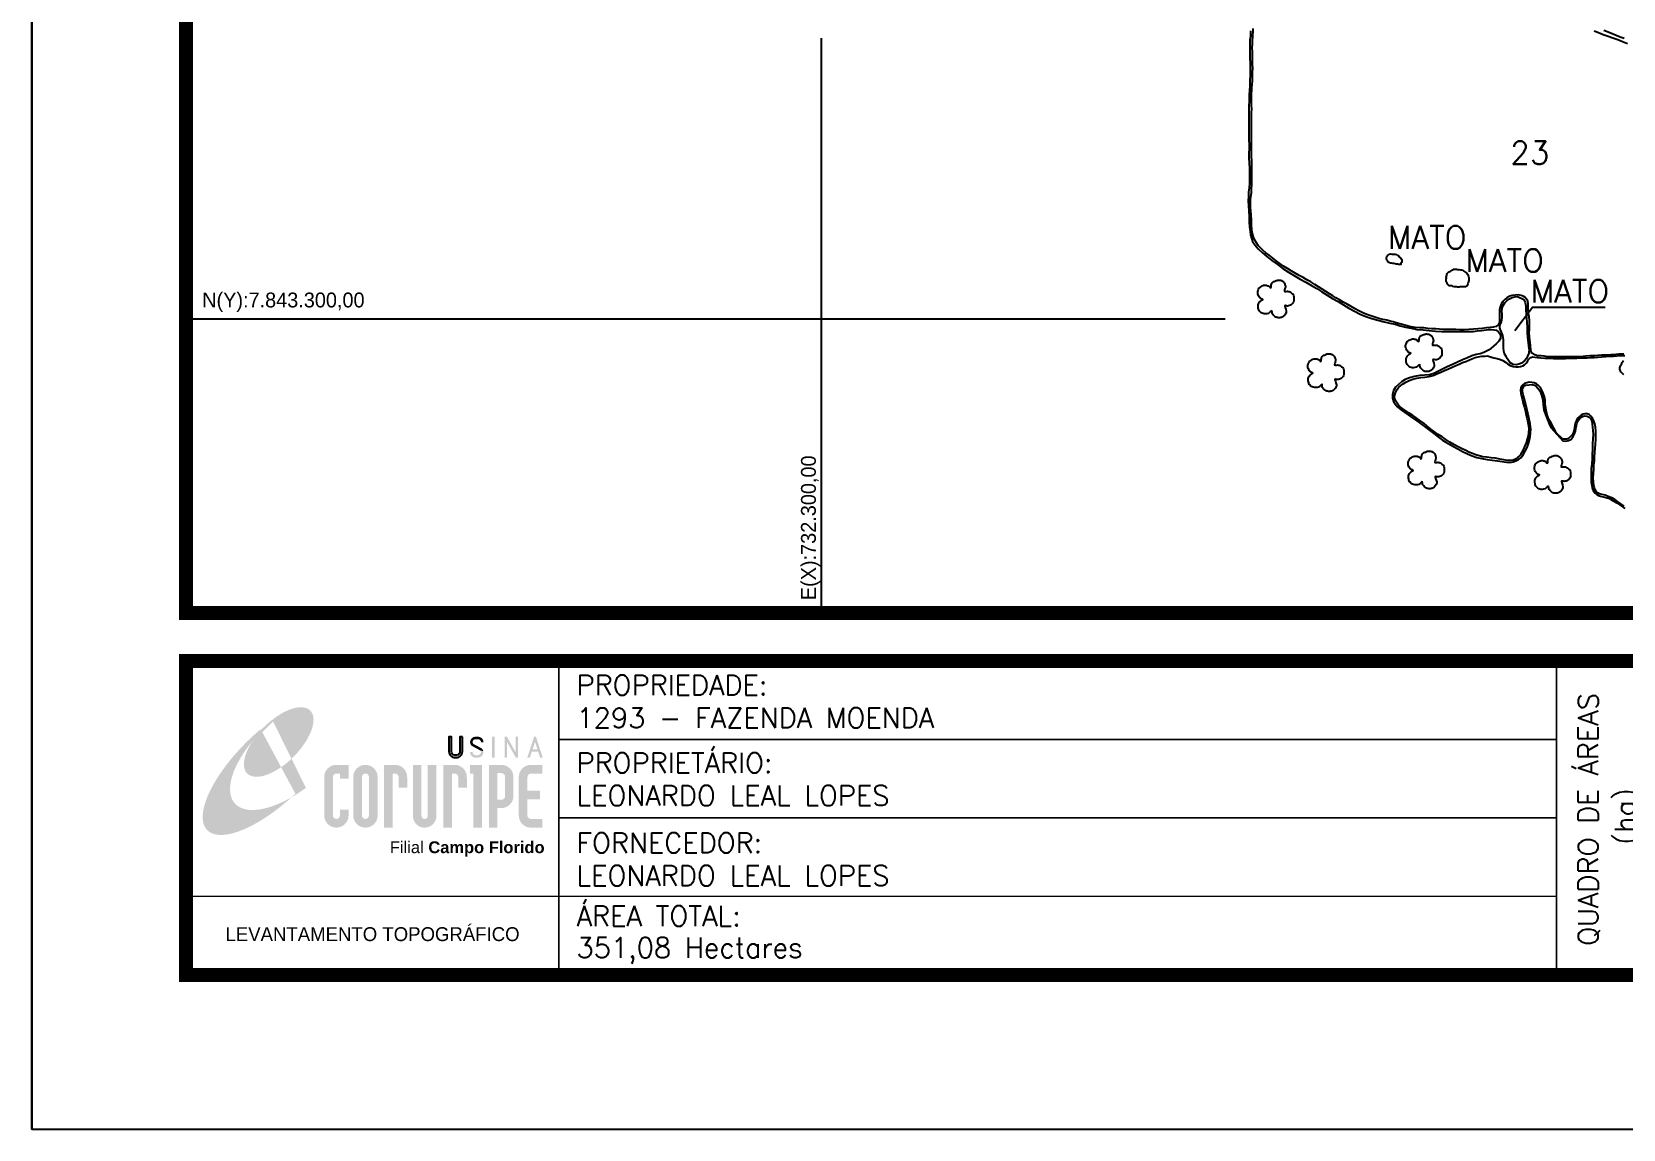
# Model space of a CAD drawing. Header units: metres. Extents: x 731436 to 734980, y 7842414 to 7847426.
# Drawn here: x 731436 to 733177, y 7842414 to 7843614 of the extents above; entities that cross this region are included whole.
import ezdxf
from ezdxf.enums import TextEntityAlignment as Align

# ---------------------------------------------------------------- set-up
doc = ezdxf.new("R2010")
doc.units = ezdxf.units.M
doc.header["$LTSCALE"] = 0.6
doc.linetypes.add('CONTINUO', pattern=[0])
doc.linetypes.add('LIN0', pattern=[0])
for name, color, linetype in [('0114001293', 1, 'Continuous'), ('0114001293020', 5, 'Continuous'), ('0114001293023', 5, 'Continuous'), ('0114001293024', 5, 'Continuous'), ('MALHA', 8, 'Continuous'), ('MARGEM', 5, 'Continuous'), ('MATO', 94, 'LIN0'), ('RESERVA', 3, 'Continuous'), ('TEXTO', 7, 'Continuous')]:
    doc.layers.add(name, color=color, linetype=linetype)
doc.styles.add('ARIAL', font='arial.ttf')
doc.styles.add('Simplex', font='simplex.shx')

# ---------------------------------------------------------------- blocks, each defined once
blk = doc.blocks.new('A$C78F83FB3')
at = {"layer": 'MARGEM'}
h = blk.add_hatch(color=20, dxfattribs=at)
edge = h.paths.add_edge_path()
edge.add_ellipse((19.49, 23.77), major_axis=(-6.68, -6.67), ratio=0.469426, start_angle=292.7328, end_angle=601.2579)
edge.add_ellipse((22.83, 22.05), major_axis=(12.64, 11.29), ratio=0.457614, start_angle=79.9069, end_angle=107.9139)
edge = h.paths.add_edge_path()
edge.add_ellipse((18.28, 18.7), major_axis=(13.95, 13.59), ratio=0.386848, start_angle=63.9612, end_angle=264.5993)
edge.add_ellipse((22.83, 22.05), major_axis=(12.64, 11.29), ratio=0.457614, start_angle=107.9139, end_angle=245.1182, ccw=False)
edge.add_ellipse((19.49, 23.77), major_axis=(-6.68, -6.67), ratio=0.469426, start_angle=241.2579, end_angle=292.7328, ccw=False)
for color, points in [(20, [(15.46, 26.12), (14.17, 24.81), (14.06, 24.24), (14.39, 23.97), (14.67, 24.54), (19.47, 29.32), (18.48, 28.66), (17.31, 27.78)]), (7, [(58.42, 24.9), (57.9, 24.9), (57.9, 21.73, -0.414214), (57.15, 20.98), (56.84, 20.98, -0.414214), (56.09, 21.73), (56.09, 24.9), (55.57, 24.9), (55.57, 21.73, 0.414214), (56.84, 20.46), (57.15, 20.46, 0.414214), (58.42, 21.73)]), (7, [(61.7, 24.9), (61.23, 24.9, 0.396318), (60.04, 23.78), (60.04, 23.72, 0.151912), (60.39, 22.97), (60.46, 22.92), (62.18, 22), (62.85, 21.83, 0.12407), (62.51, 22.42), (60.75, 23.36, -0.13192), (60.56, 23.77, -0.385578), (61.23, 24.37), (61.7, 24.37, -0.414214), (62.37, 23.7), (62.89, 23.7, 0.414214)]), (7, [(62.37, 23.7), (62.89, 23.7, 0.414214), (61.7, 24.9), (61.23, 24.9, 0.396318), (60.04, 23.78), (60.04, 23.72, 0.151912), (60.39, 22.97), (60.46, 22.92), (62.18, 22), (62.18, 22, -0.131921), (62.37, 21.59, -0.385578), (61.7, 20.98), (61.23, 20.98, -0.414214), (60.56, 21.65), (60.04, 21.65, 0.414214), (61.23, 20.46), (61.7, 20.46, 0.402546), (62.89, 21.61, 0.165292), (62.51, 22.42), (60.75, 23.36, -0.13192), (60.56, 23.77, -0.385578), (61.23, 24.37), (61.7, 24.37, -0.414214)]), (7, [(30.97, 12.46), (29.13, 12.46), (29.13, 8.21, 1), (34.29, 8.21), (34.29, 9.41), (32.45, 9.41), (32.45, 8.21, -1), (30.97, 8.21)])]:
    blk.add_hatch(color=color, dxfattribs=at).paths.add_polyline_path(points)
h = blk.add_hatch(color=7, dxfattribs=at)
h.paths.add_polyline_path([(65.24, 24.9), (64.72, 24.9), (64.72, 20.46), (65.24, 20.46)])
h.paths.add_polyline_path([(67.38, 20.46), (67.9, 20.46), (67.9, 23.74), (69.74, 20.46), (70.23, 20.46), (70.23, 24.9), (69.71, 24.9), (69.71, 21.58), (67.85, 24.9), (67.38, 24.9)])
h.paths.add_polyline_path([(72.17, 20.46), (72.72, 20.46), (73.14, 21.73), (74.49, 21.73), (74.9, 20.46), (75.45, 20.46), (74, 24.9), (73.62, 24.9)])
h.paths.add_polyline_path([(73.81, 23.8), (74.32, 22.25), (73.31, 22.25)], flags=16)
h = blk.add_hatch(color=7, dxfattribs=at)
h.paths.add_polyline_path([(31.71, 18.93, 0.414214), (29.13, 16.35), (29.13, 12.46), (30.97, 12.46), (30.97, 16.35, -0.414214), (31.71, 17.09), (32.45, 17.09), (32.45, 16.02), (34.29, 16.02), (34.29, 18.93)])
h.paths.add_polyline_path([(44.15, 17.09, -0.414214), (44.89, 16.35), (44.89, 14.1), (46.72, 14.1), (46.72, 16.17, 0.433937), (44.15, 18.93), (41.77, 18.93), (41.77, 12.46), (43.61, 12.46), (43.61, 17.09)])
h.paths.add_polyline_path([(43.61, 12.46), (41.77, 12.46), (41.77, 5.62), (43.61, 5.62)])
h.paths.add_polyline_path([(47.92, 12.46), (49.75, 12.46), (49.75, 18.93), (47.92, 18.93)])
h.paths.add_polyline_path([(52.91, 18.93), (51.08, 18.93), (51.08, 12.46), (52.91, 12.46)])
h.paths.add_polyline_path([(51.08, 8.12, -1), (49.75, 8.12), (49.75, 12.46), (47.92, 12.46), (47.92, 8.12, 1), (52.91, 8.12), (52.91, 12.46), (51.08, 12.46)])
h.paths.add_polyline_path([(54.41, 12.46), (56.25, 12.46), (56.25, 17.09), (56.79, 17.09, -0.414214), (57.53, 16.35), (57.53, 14.1), (59.36, 14.1), (59.36, 16.17, 0.433937), (56.79, 18.93), (54.41, 18.93)])
h.paths.add_polyline_path([(56.25, 12.46), (54.41, 12.46), (54.41, 5.62), (56.25, 5.62)])
h.paths.add_polyline_path([(60.73, 12.46), (62.58, 12.46), (62.58, 18.93), (60.02, 18.93), (60.02, 17.08), (60.73, 17.08)])
h.paths.add_polyline_path([(62.58, 12.46), (60.73, 12.46), (60.73, 5.62), (62.58, 5.62)])
h.paths.add_polyline_path([(64.06, 12.46), (65.82, 12.46), (65.82, 17.17), (66.66, 17.17, -0.450417), (67.48, 16.25), (67.48, 12.46), (69.24, 12.46, 0.002307), (69.24, 12.48, 0.005282), (69.23, 12.54, -0.000938), (69.23, 12.53), (69.23, 16.17, 0.433937), (66.66, 18.93), (64.06, 18.93)])
h.paths.add_polyline_path([(64.06, 5.62), (65.82, 5.62), (65.82, 9.77), (66.66, 9.77, 0.426056), (69.24, 12.46), (67.48, 12.46), (67.48, 12.45, -0.450417), (66.66, 11.53), (65.82, 11.53), (65.82, 12.46), (64.06, 12.46)])
h.paths.add_polyline_path([(70.37, 12.46), (74.87, 12.46), (74.87, 13.44), (72.21, 13.44), (72.21, 16.35, -0.414214), (72.95, 17.09), (75.38, 17.09), (75.38, 18.93), (72.95, 18.93, 0.414214), (70.37, 16.35)])
h.paths.add_polyline_path([(72.21, 11.62), (74.87, 11.62), (74.87, 12.46), (70.37, 12.46), (70.37, 8.21, 0.414214), (72.95, 5.62), (75.38, 5.62), (75.38, 7.47), (72.95, 7.47, -0.414214), (72.21, 8.21)])
h = blk.add_hatch(color=7, dxfattribs=at)
h.paths.add_polyline_path([(35.29, 16.35), (35.29, 8.21, 1), (40.46, 8.21, 0.016978), (40.45, 8.38), (40.45, 16.17, 0.433937), (37.88, 18.93), (37.87, 18.93, 0.41391)])
h.paths.add_polyline_path([(38.62, 16.35), (38.62, 8.21, -1), (37.13, 8.21), (37.13, 16.35, -1)], flags=16)
at = {"layer": 'MARGEM', "color": 7}
blk.add_lwpolyline([(58.42, 24.9), (57.9, 24.9), (57.9, 21.73, -0.414214), (57.15, 20.98), (56.84, 20.98, -0.414214), (56.09, 21.73), (56.09, 24.9), (55.57, 24.9), (55.57, 21.73, 0.414214), (56.84, 20.46), (57.15, 20.46, 0.414214), (58.42, 21.73), (58.42, 24.9)], format="xyb", close=True, dxfattribs=at)
at = {"layer": 'MARGEM', "color": 252, "insert": (43.05, 2.72), "char_height": 2.5, "attachment_point": 1, "style": 'ARIAL'}
blk.add_mtext_dynamic_manual_height_columns('Filial {\\fArial|b1|i0|c0|p34;Campo Florido}', width=33.0271, gutter_width=2.46, heights=[2.95], dxfattribs=at)
blk = doc.blocks.new('MATO')
at = {"layer": 'MATO', "linetype": 'CONTINUO'}
blk.add_lwpolyline([(733467.1, 7843526.2), (733466.3, 7843525.5), (733465.5, 7843524.7), (733464.5, 7843524), (733463.4, 7843523.7), (733462.3, 7843523.6), (733461.3, 7843523.6), (733460.4, 7843523.8), (733459.6, 7843524.1), (733458.9, 7843524.5), (733458.3, 7843525), (733457.8, 7843525.6), (733457.3, 7843526.1), (733457, 7843526.7), (733456.8, 7843527.3), (733456.6, 7843528), (733456.5, 7843528.9), (733456.4, 7843529.8), (733456.4, 7843530.7), (733456.7, 7843531.4), (733457, 7843532), (733457.3, 7843532.5), (733457.6, 7843532.9), (733457.9, 7843533.3), (733458.3, 7843533.7), (733459, 7843534.2), (733459.7, 7843534.6), (733460.1, 7843535), (733459.9, 7843535.1), (733459.5, 7843535.3), (733458.9, 7843535.4), (733458.6, 7843535.6), (733458.2, 7843535.9), (733457.8, 7843536.3), (733457.3, 7843537), (733456.8, 7843537.7), (733456.4, 7843538.5), (733456.2, 7843539.4), (733456.1, 7843540.2), (733456.1, 7843541.1), (733456.4, 7843542.1), (733456.7, 7843543), (733457.1, 7843543.8), (733457.4, 7843544.2), (733457.8, 7843544.5), (733458.2, 7843544.8), (733458.8, 7843545.2), (733459.4, 7843545.6), (733460.1, 7843545.9), (733460.8, 7843546.1), (733461.4, 7843546.2), (733462.1, 7843546.2), (733462.7, 7843546.2), (733463.2, 7843546.1), (733463.7, 7843546), (733464.1, 7843545.8), (733464.6, 7843545.7), (733465, 7843545.4), (733465.5, 7843544.8), (733465.9, 7843544.4), (733466.4, 7843544.2), (733466.6, 7843544.8), (733466.7, 7843545.6), (733466.8, 7843546.5), (733466.9, 7843546.9), (733467, 7843547.2), (733467.1, 7843547.5), (733467.4, 7843547.9), (733467.8, 7843548.4), (733468.2, 7843548.8), (733468.6, 7843549), (733469.2, 7843549.2), (733469.7, 7843549.4), (733470.2, 7843549.6), (733470.7, 7843549.8), (733471.2, 7843550), (733471.8, 7843550.1), (733472.3, 7843550.2), (733472.9, 7843550.2), (733473.5, 7843550.1), (733474, 7843550.1), (733474.5, 7843549.9), (733475, 7843549.8), (733475.4, 7843549.5), (733475.8, 7843549.3), (733476.2, 7843549), (733476.5, 7843548.6), (733476.8, 7843548.2), (733477.1, 7843547.7), (733477.4, 7843547.1), (733477.6, 7843546.5), (733477.8, 7843546), (733477.9, 7843545.4), (733478, 7843544.7), (733477.6, 7843543.5), (733477.3, 7843542.3), (733477.2, 7843541.4), (733477.8, 7843541.2), (733478.6, 7843541.3), (733479.5, 7843541.4), (733480.2, 7843541.3), (733480.8, 7843541.2), (733481.4, 7843540.9), (733482.1, 7843540.5), (733482.7, 7843540), (733483.3, 7843539.5), (733483.7, 7843539.3), (733484, 7843538.9), (733484.3, 7843538.4), (733484.5, 7843536.9), (733484.6, 7843535.3), (733484.5, 7843533.8), (733484.3, 7843532.9), (733483.9, 7843532.3), (733483.4, 7843531.7), (733483, 7843531.2), (733482.5, 7843530.8), (733481.9, 7843530.4), (733481.2, 7843530.1), (733480.4, 7843529.9), (733479.6, 7843529.8), (733478.7, 7843530), (733478, 7843530.1), (733477.5, 7843529.9), (733477.8, 7843528.7), (733478.2, 7843527.2), (733478.6, 7843525.7), (733478.6, 7843524.9), (733478.4, 7843524.3), (733478.1, 7843523.9), (733477.8, 7843523.2), (733477.3, 7843522.7), (733476.9, 7843522.1), (733476.5, 7843521.7), (733476, 7843521.3), (733475.5, 7843521), (733474.9, 7843520.8), (733474.3, 7843520.7), (733473.6, 7843520.6), (733472.9, 7843520.6), (733472.3, 7843520.6), (733471.7, 7843520.7), (733471.2, 7843520.7), (733470.7, 7843520.9), (733470.3, 7843521.1), (733469.7, 7843521.6), (733469.1, 7843522.1), (733468.6, 7843522.7), (733468.2, 7843523.2), (733467.8, 7843523.6), (733467.5, 7843524.2), (733467.4, 7843525), (733467.3, 7843525.7), (733467.2, 7843526.4)], dxfattribs=at)

msp = doc.modelspace()

# ---------------------------------------------------------------- linework, layer by layer
at = {"layer": '0114001293'}
msp.add_lwpolyline([(732769.3, 7843614.6), (732769.1, 7843609.4), (732768.7, 7843604.7), (732768.7, 7843600.5), (732768.7, 7843596.1), (732768.6, 7843591.2), (732768.7, 7843585.3), (732768.8, 7843579.2), (732768.8, 7843573), (732768.8, 7843566.6), (732768.7, 7843560.2), (732768.5, 7843554.6), (732768.2, 7843549.6), (732767.8, 7843544.7), (732767.5, 7843525.8), (732767.4, 7843519), (732767.3, 7843512.6), (732767.3, 7843506.5), (732767.4, 7843500.8), (732767.6, 7843495.6), (732767.8, 7843490.6), (732767.7, 7843485.9), (732767.5, 7843481.1), (732767.6, 7843476), (732768, 7843464.6), (732768.2, 7843458.9), (732768.3, 7843453.4), (732768.2, 7843448.3), (732767.9, 7843443.2), (732767.2, 7843438.5), (732766.9, 7843433.8), (732766.8, 7843429), (732766.9, 7843423.6), (732767.4, 7843417.7), (732767.7, 7843411.7), (732767.9, 7843405.9), (732768.2, 7843400.5), (732768.8, 7843395.8), (732769.4, 7843391.7), (732770.3, 7843388), (732771.6, 7843384.5), (732774.1, 7843380.7), (732777.7, 7843376.5), (732782.5, 7843372.1), (732787.1, 7843368.2), (732792.6, 7843363.8), (732798.6, 7843359.5), (732804.7, 7843355.1), (732810.9, 7843350.8), (732823.5, 7843343.3), (732829.8, 7843339.9), (732835.9, 7843336.4), (732841.8, 7843332.9), (732847.4, 7843329.4), (732853.1, 7843325.7), (732859, 7843322.2), (732865.1, 7843318.9), (732870.9, 7843315.2), (732876.9, 7843311.5), (732883, 7843308.1), (732889.2, 7843305), (732895.5, 7843302.3), (732902, 7843300.2), (732908.6, 7843298.3), (732915.3, 7843296.7), (732921.6, 7843295.1), (732927.3, 7843293.9), (732932.9, 7843292.4), (732938.8, 7843290.8), (732945, 7843289.7), (732951.1, 7843288.2), (732958, 7843287.8), (732964.7, 7843287), (732971.5, 7843286.5), (732978.1, 7843286.1), (732984.7, 7843285.9), (732990.8, 7843285.9), (732996.9, 7843285.9), (733002.7, 7843285.9), (733008.2, 7843286), (733012.9, 7843286.2), (733017.3, 7843286.6), (733022, 7843287.1), (733029.7, 7843288.1), (733032.7, 7843288.1), (733035.6, 7843288), (733038.1, 7843287.4), (733040, 7843286.1), (733041.6, 7843284.2), (733042.8, 7843281.7), (733042.8, 7843278.5), (733041, 7843275.4), (733038, 7843272.7), (733034.9, 7843269.9), (733032.4, 7843267.8), (733030.2, 7843266.1), (733028, 7843264.9), (733024.4, 7843263.1), (733020.5, 7843261.5), (733016.2, 7843260.8), (733011.4, 7843259.3), (733006.4, 7843257.3), (733001.1, 7843255), (732990, 7843250), (732984.5, 7843247.3), (732979.2, 7843244.7), (732974.3, 7843242.3), (732969.6, 7843240.1), (732965, 7843238.8), (732954.3, 7843237.9), (732948.6, 7843236.9), (732943.1, 7843235.3), (732938.5, 7843233.4), (732934.5, 7843230.9), (732931, 7843228.1), (732928, 7843225.1), (732925.6, 7843221.4), (732924.4, 7843217.2), (732924.5, 7843213.2), (732925.8, 7843209.5), (732927.9, 7843206.3), (732930, 7843203.8), (732933, 7843201.1), (732938, 7843197.5), (732944.4, 7843193.2), (732951.3, 7843188.4), (732957.7, 7843183.6), (732964, 7843178.8), (732969.9, 7843174.4), (732975, 7843170.6), (732979.2, 7843167.3), (732983, 7843164.9), (732990.5, 7843160.6), (732995.9, 7843157.6), (733001.2, 7843154.9), (733006.4, 7843152.3), (733011.6, 7843150.1), (733016.8, 7843148.4), (733022.3, 7843147.2), (733028, 7843146.1), (733033.7, 7843145.5), (733039.3, 7843144.8), (733049.2, 7843143.1), (733053, 7843143), (733056.5, 7843143.6), (733059.6, 7843144.6), (733062.3, 7843146), (733064.8, 7843148), (733067.3, 7843151.3), (733069.8, 7843155.2), (733071.8, 7843159.4), (733073.2, 7843163.5), (733074.3, 7843167.5), (733075.1, 7843171.1), (733075.5, 7843174.9), (733075.7, 7843179.4), (733075.2, 7843185.1), (733073.7, 7843192.2), (733070.4, 7843206.2), (733068.8, 7843212.2), (733067.6, 7843216.8), (733066.7, 7843220.5), (733066.9, 7843223.5), (733068.2, 7843225.8), (733070.5, 7843227.4), (733077.3, 7843228.2), (733081, 7843226.9), (733083.6, 7843224.1), (733085.9, 7843220.7), (733087.6, 7843216.3), (733088.8, 7843211.2), (733089.5, 7843205.7), (733090.1, 7843200.2), (733096.8, 7843183.1), (733098, 7843180.6), (733110.9, 7843166.6), (733114.1, 7843166.3), (733117, 7843166.7), (733119.6, 7843168.1), (733121.9, 7843170.5), (733123.4, 7843173.4), (733124.6, 7843177), (733125.4, 7843181.3), (733126.3, 7843185.5), (733127.9, 7843189.1), (733129.9, 7843191.7), (733132.2, 7843193.3), (733134.6, 7843194), (733137.3, 7843193.5), (733139.6, 7843192.3), (733141.3, 7843190.5), (733142.7, 7843187.7), (733143, 7843185.1), (733143.3, 7843181.6), (733143.5, 7843177.9), (733143.9, 7843173.4), (733143.8, 7843168.6), (733143.4, 7843163.4), (733143.2, 7843157.8), (733143.1, 7843152.1), (733142.8, 7843146.8), (733142.4, 7843141.5), (733142, 7843136.1), (733141.7, 7843131.1), (733141.8, 7843126.1), (733142, 7843121.5), (733142.4, 7843117.8), (733143, 7843115), (733143.6, 7843112.8), (733144.7, 7843111), (733146.1, 7843109.3), (733148.1, 7843107.8), (733150, 7843106.8), (733152.2, 7843106), (733154.8, 7843105.4), (733158, 7843104.6), (733161.8, 7843103.3), (733166, 7843101), (733170.5, 7843098.2), (733174.8, 7843095.3), (733178.8, 7843092.5)], dxfattribs=at)
at = {"layer": '0114001293020', "elevation": 663.2}
msp.add_lwpolyline([(733177.8, 7843606.2), (733173.4, 7843608), (733169.1, 7843609.6), (733164.8, 7843611.5), (733160.3, 7843613.3), (733155.5, 7843615)], dxfattribs=at)
at = {"layer": '0114001293023', "elevation": 676}
for points in [[(733177.6, 7843261.2), (733172, 7843261.2), (733168.9, 7843261), (733163.5, 7843260.7), (733158.2, 7843260.3), (733153.6, 7843260), (733149, 7843259.9), (733145.6, 7843259.6), (733140.3, 7843259.3), (733136.1, 7843259), (733133.2, 7843258.8), (733127.3, 7843258.5), (733122.9, 7843258.4), (733120.7, 7843258.3), (733118.5, 7843258.4), (733115, 7843258.3), (733109.9, 7843258.5), (733105.6, 7843258.5), (733101.5, 7843258.3), (733097.4, 7843258.5), (733094.8, 7843258.5), (733090.3, 7843258.9), (733087.2, 7843259.3), (733083.1, 7843259.6), (733080.2, 7843260.6), (733079.1, 7843261.1), (733077.1, 7843262.4), (733076.6, 7843263.3), (733076.1, 7843264.1), (733075.9, 7843265.4), (733075.8, 7843267.1), (733075.6, 7843269.1), (733075.5, 7843271.3), (733075.2, 7843273.8), (733074.9, 7843276.9), (733074.4, 7843280.6), (733074.2, 7843284.5), (733074.4, 7843288.4), (733074.3, 7843291.9), (733074.4, 7843294.9), (733074.4, 7843298.1), (733073.9, 7843301.9), (733073.3, 7843305.9), (733073.1, 7843309.8), (733072.9, 7843313.4), (733072.9, 7843316.5), (733072.4, 7843319.2), (733071.1, 7843321.5), (733069.4, 7843323.4), (733067.3, 7843324.7), (733065.1, 7843325.5), (733062.1, 7843326), (733058.7, 7843325.9), (733055.6, 7843325.4), (733052.8, 7843324.5), (733049.8, 7843323.1), (733047.4, 7843321), (733045.3, 7843318.7), (733043.4, 7843315.9), (733042.3, 7843313), (733041.7, 7843309.7), (733041.6, 7843306.1), (733041.6, 7843302.6), (733041.7, 7843299.2), (733041.5, 7843296.3), (733040.4, 7843293.6), (733037.9, 7843291.6), (733034.8, 7843290.7), (733031.3, 7843290.3), (733027.2, 7843289.9), (733022.8, 7843289.4), (733018.1, 7843288.9), (733013.3, 7843288.6), (733008.2, 7843288.2), (733003, 7843287.9), (732998.1, 7843288), (732993.7, 7843288.1), (732989.7, 7843288.1), (732986.7, 7843288.2), (732983.3, 7843288.3), (732980.2, 7843288.4), (732976.1, 7843288.6), (732971.8, 7843288.8), (732967.5, 7843289.1), (732963.1, 7843289.4), (732958.7, 7843289.9), (732954.1, 7843290.2), (732949.4, 7843290.6), (732945, 7843291.3), (732940.7, 7843292.2), (732936.5, 7843293.3), (732932.4, 7843294.3), (732928.7, 7843295.5), (732925.4, 7843296.5), (732922.1, 7843297.5), (732918.3, 7843298.4), (732914.1, 7843299.3), (732909.6, 7843300.4), (732905.1, 7843301.7), (732900.8, 7843303.1), (732896.5, 7843304.8), (732892.2, 7843306.5), (732887.9, 7843308.5), (732883.7, 7843310.8), (732879.3, 7843313.3), (732875, 7843315.8), (732870.7, 7843318.2), (732866.6, 7843320.5), (732862.7, 7843322.9), (732859.2, 7843325.2), (732855.5, 7843327.3), (732851.8, 7843329.6), (732847.8, 7843332.2), (732843.7, 7843334.8), (732839.5, 7843337.5), (732835.3, 7843340.2), (732831, 7843342.6), (732826.7, 7843345), (732822.4, 7843347.3), (732818, 7843349.8), (732813.7, 7843352.5), (732809.6, 7843355), (732805.4, 7843357.6), (732801.3, 7843360.4), (732797.4, 7843363.4), (732793.5, 7843366.4), (732789.6, 7843369.4), (732786.1, 7843372.2), (732782.9, 7843375), (732780.1, 7843377.5), (732777.8, 7843380.1), (732775.8, 7843382.9), (732774.1, 7843385.8), (732772.7, 7843389.2), (732771.4, 7843393.3), (732770.7, 7843397.7), (732770.5, 7843402.7), (732770.4, 7843407.9), (732770, 7843413.1), (732769.7, 7843417.8), (732769.2, 7843421.7), (732769.2, 7843425.6), (732769.4, 7843429.6), (732769.8, 7843433.6), (732770.2, 7843437.8), (732770.5, 7843442.2), (732770.7, 7843446.5), (732770.7, 7843450), (732770.7, 7843452.9), (732770.7, 7843457.8), (732770.7, 7843461.5), (732770.6, 7843465.7), (732770.7, 7843469.7), (732770.6, 7843473.3), (732770.5, 7843476.6), (732770.2, 7843480.1), (732770.2, 7843483.3), (732770.3, 7843486.6), (732770.2, 7843489.4), (732770.3, 7843492.3), (732770.3, 7843495.5), (732770.3, 7843499.4), (732770.4, 7843503.5), (732770.3, 7843508), (732770.3, 7843512.4), (732770.2, 7843516.7), (732770.2, 7843520.8), (732770.5, 7843525), (732770.8, 7843529.6), (732770.4, 7843533.3), (732770.2, 7843536.8), (732770.2, 7843539.8), (732770.2, 7843543), (732770.4, 7843546.4), (732770.7, 7843549.5), (732770.9, 7843552.4), (732771.2, 7843555.9), (732771.3, 7843560.2), (732771.5, 7843564.8), (732771.5, 7843569.3), (732771.7, 7843573.9), (732771.6, 7843578.2), (732771.6, 7843582.2), (732771.4, 7843586.2), (732771.3, 7843589.9), (732771.3, 7843592.8), (732771.2, 7843595.2), (732771.2, 7843597.5), (732771.3, 7843599.6), (732771.4, 7843602.2), (732771.6, 7843604.9), (732771.7, 7843607), (732771.8, 7843609.9), (732772, 7843613.6), (732772.1, 7843617.3)], [(733145, 7843614.7), (733150, 7843612.9), (733155, 7843610.9), (733160.3, 7843608.9), (733165.6, 7843607.2), (733170.9, 7843605.2), (733176.1, 7843603.1), (733181.6, 7843601)]]:
    msp.add_lwpolyline(points, dxfattribs=at)
at = {"layer": '0114001293024', "elevation": 649.7}
for points in [[(733177.8, 7843095.2), (733174.2, 7843097.8), (733170.8, 7843100.1), (733167.6, 7843102.3), (733164.3, 7843104.2), (733160.6, 7843105.7), (733157, 7843107), (733153.7, 7843107.8), (733151.1, 7843108.6), (733148.9, 7843109.7), (733147.4, 7843111.1), (733146.2, 7843112.8), (733145.3, 7843115.2), (733144.8, 7843118), (733144.2, 7843121.6), (733144.1, 7843126), (733144.3, 7843130.8), (733144.6, 7843135.7), (733144.9, 7843140.5), (733145.3, 7843144.8), (733145.6, 7843149.1), (733145.9, 7843153.6), (733146.2, 7843158.3), (733146.6, 7843163), (733146.9, 7843167.8), (733147, 7843172.5), (733146.8, 7843177.1), (733146.5, 7843181.3), (733145.9, 7843185.1), (733144.9, 7843188.5), (733143.4, 7843191.3), (733141.6, 7843193.5), (733139.5, 7843195.2), (733137.3, 7843196), (733135, 7843196.1), (733132.8, 7843195.6), (733130.8, 7843194.6), (733129, 7843193.2), (733127.5, 7843191.6), (733126.3, 7843189.8), (733125.3, 7843188), (733124.5, 7843185.9), (733123.9, 7843183.6), (733123.6, 7843181.1), (733123.2, 7843178.5), (733122.5, 7843176), (733121.4, 7843173.5), (733117, 7843169.1), (733115.2, 7843168.5), (733113.2, 7843168.3), (733110.9, 7843168.5), (733103.4, 7843175.1), (733102.4, 7843177.7), (733101.1, 7843180.4), (733099.6, 7843183.4), (733097.7, 7843186.6), (733095.7, 7843189.9), (733094, 7843193.8), (733092.8, 7843198), (733092.1, 7843202.5), (733091.7, 7843206.8), (733091.5, 7843210.8), (733090.7, 7843214.8), (733089.5, 7843218.6), (733088, 7843221.9), (733086.3, 7843224.7), (733084.3, 7843227), (733082.1, 7843228.7), (733079.5, 7843229.8), (733077, 7843230.4), (733074.2, 7843230.5), (733071.4, 7843230.1), (733069, 7843229.2), (733067.1, 7843227.9), (733065.8, 7843226.3), (733065, 7843224.3), (733064.7, 7843222), (733064.9, 7843218.8), (733065.7, 7843215.4), (733066.6, 7843211.5), (733067.6, 7843207.2), (733068.8, 7843202.8), (733069.9, 7843198.5), (733070.9, 7843194.4), (733071.8, 7843190.4), (733072.4, 7843186.6), (733073.2, 7843183), (733073.5, 7843179.3), (733073.4, 7843175.8), (733072.8, 7843172.1), (733071.8, 7843168.3), (733070.7, 7843164.5), (733069.3, 7843161), (733067.7, 7843157.5), (733066.1, 7843154), (733064.1, 7843151), (733061.6, 7843148.5), (733059, 7843146.6), (733056.5, 7843145.4), (733053.8, 7843145), (733050.3, 7843145), (733046.2, 7843145.7), (733041.8, 7843146.6), (733037.1, 7843147.5), (733032.3, 7843148.1), (733027.6, 7843148.7), (733023.2, 7843149.2), (733019.3, 7843150.1), (733015.6, 7843151.1), (733011.9, 7843152.5), (733008.2, 7843154), (733004.6, 7843155.8), (733000.6, 7843157.8), (732996.3, 7843160), (732991.7, 7843162.5), (732987.2, 7843165.2), (732982.9, 7843168), (732978.8, 7843170.9), (732974.6, 7843173.6), (732970.5, 7843176.4), (732966.6, 7843179.4), (732962.6, 7843182.5), (732958.7, 7843185.7), (732954.6, 7843188.8), (732950.5, 7843191.7), (732946.7, 7843194.1), (732942.9, 7843196.8), (732939.3, 7843199.3), (732936, 7843201.4), (732933.4, 7843203.3), (732931.3, 7843205.4), (732929.5, 7843207.6), (732928.1, 7843210), (732927.2, 7843212.6), (732926.9, 7843215.2), (732927.3, 7843217.8), (732928.1, 7843220.2), (732929.5, 7843222.6), (732931.3, 7843224.9), (732933.5, 7843227.1), (732936.2, 7843228.9), (732939.2, 7843230.8), (732942.8, 7843232.4), (732946.8, 7843233.9), (732951.1, 7843235), (732955.5, 7843235.8), (732960, 7843236.3), (732964.5, 7843236.9), (732968.9, 7843238.1), (732973.2, 7843239.6), (732977.4, 7843241.5), (732981.6, 7843243.3), (732985.7, 7843245.2), (732989.8, 7843247.1), (732993.8, 7843248.9), (732997.6, 7843250.5), (733001.1, 7843252.1), (733004.6, 7843253.4), (733008, 7843254.8), (733011.5, 7843256.1), (733014.9, 7843257.5), (733018.4, 7843258.4), (733022.2, 7843259.1), (733026, 7843259), (733028.5, 7843259.3), (733031.8, 7843258.4), (733035.4, 7843257.4), (733039, 7843256.5), (733042.7, 7843255.5), (733045.3, 7843254.4), (733048, 7843252.7), (733050.5, 7843250.7), (733053.4, 7843248.8), (733056.5, 7843247.6), (733059.6, 7843247.3), (733062.5, 7843247.4), (733064.6, 7843247.7), (733067.1, 7843248.5), (733068.9, 7843249.7), (733070.6, 7843251.3), (733072.1, 7843253.3), (733073.4, 7843255.4), (733074.6, 7843257), (733075.7, 7843257.8), (733077.6, 7843258.2), (733080.3, 7843258), (733083.1, 7843257.5), (733086.8, 7843257.2), (733091.3, 7843257), (733096.2, 7843256.8), (733100.8, 7843256.5), (733105, 7843256.5), (733109.3, 7843256.6), (733113.6, 7843256.6), (733122.3, 7843256.8), (733126.3, 7843256.9), (733130.2, 7843257.1), (733134.1, 7843257.3), (733137.6, 7843257.4), (733141.1, 7843257.5), (733145, 7843257.8), (733149.2, 7843258), (733153.6, 7843258.3), (733157.8, 7843258.6), (733162.1, 7843258.9), (733166.2, 7843259.2), (733169.8, 7843259.5), (733173.3, 7843259.7), (733175.1, 7843259.8), (733178.5, 7843259.9)], [(733177.2, 7843254), (733176.4, 7843253), (733175.6, 7843252.2), (733175, 7843251), (733174.6, 7843249.8), (733174, 7843248.6), (733173.3, 7843247.4), (733172.9, 7843246.4), (733172.9, 7843245.6), (733172.9, 7843244.7), (733173.3, 7843243.9), (733173.7, 7843243), (733174.3, 7843242), (733175, 7843241.2), (733175.7, 7843240.6), (733176.5, 7843239.8), (733177.1, 7843239)]]:
    msp.add_lwpolyline(points, dxfattribs=at)
at = {"layer": 'MALHA'}
for points in [[(732300, 7842978.3), (732300, 7843606.6)], [(731605.2, 7843300), (732741.5, 7843300)]]:
    msp.add_lwpolyline(points, dxfattribs=at)
at = {"layer": 'MARGEM', "color": 174, "linetype": 'LIN0'}
msp.add_line((731436.5, 7842414), (731436.5, 7847425.9), dxfattribs=at)
at = {"layer": 'MARGEM', "color": 174, "linetype": 'LIN0', "flags": 128}
msp.add_lwpolyline([(734980.2, 7842414), (734980.2, 7847425.9), (731436.5, 7847425.9), (731436.5, 7842414)], close=True, dxfattribs=at)
at = {"layer": 'MARGEM', "color": 174, "linetype": 'LIN0', "const_width": 15.3, "flags": 128}
for points in [[(734811.5, 7842978.3), (734811.5, 7847257.1), (731605.2, 7847257.1), (731605.2, 7842978.3)], [(731605.2, 7842925.8), (734811.5, 7842925.8), (734811.5, 7842582.7), (731605.2, 7842582.7)]]:
    msp.add_lwpolyline(points, close=True, dxfattribs=at)
at = {"layer": 'MARGEM', "color": 174, "linetype": 'LIN0', "flags": 128}
for points, const_width in [([(732012.9, 7842925.8), (732012.9, 7842582.7)], 1.7), ([(732012.9, 7842925.8), (732012.9, 7842585.9)], 1.69), ([(733103.9, 7842925.8), (733103.9, 7842587)], 1.7), ([(732012.9, 7842840.1), (733103.9, 7842840.1)], 1.7), ([(732012.9, 7842754.3), (733103.9, 7842754.3)], 1.7), ([(731605.2, 7842668.5), (733103.9, 7842668.5)], 1.7)]:
    msp.add_lwpolyline(points, dxfattribs=dict(at, const_width=const_width))
at = {"layer": 'MATO'}
for points, elevation in [([(732931.1, 7843359.4), (732929.9, 7843359.6), (732928.6, 7843359.8), (732927.3, 7843360), (732926.1, 7843360.3), (732924.8, 7843360.5), (732923.6, 7843360.8), (732922.3, 7843360.9), (732921.2, 7843361.2), (732920, 7843361.7), (732919, 7843362.8), (732918.5, 7843364.1), (732918.1, 7843365.4), (732917.9, 7843366.7), (732918.3, 7843368.1), (732919.2, 7843369), (732920.1, 7843369.8), (732921.2, 7843370.5), (732922.4, 7843370.8), (732923.7, 7843370.7), (732925, 7843370.5), (732926.2, 7843370.7), (732927.5, 7843370.5), (732928.8, 7843370.3), (732929.8, 7843369.6), (732931, 7843369), (732932, 7843368.1), (732932.7, 7843367), (732933.6, 7843366.2), (732934.3, 7843365.3), (732934.6, 7843363.9), (732934.8, 7843362.6), (732934.4, 7843361.4), (732933.7, 7843360.3), (732933.5, 7843359.4)], 660.9), ([(733007.9, 7843344.6), (733007.9, 7843341.9), (733007.6, 7843340.6), (733007.3, 7843339.5), (733007, 7843338.2), (733006.5, 7843336.9), (733005.7, 7843335.7), (733004.3, 7843334.9), (733003, 7843334.8), (733001.6, 7843334.8), (733000.1, 7843334.7), (732998.7, 7843334.7), (732997.3, 7843334.6), (732995.8, 7843334.6), (732994.5, 7843334.7), (732993.3, 7843334.9), (732991.9, 7843334.9), (732990.7, 7843335.2), (732989.7, 7843335.8), (732988.9, 7843336.1), (732988, 7843336.1), (732987.4, 7843336.1), (732986.9, 7843336.1), (732985.9, 7843336.7), (732985.3, 7843337.2), (732985.3, 7843337.2), (732984.7, 7843337.9), (732983.8, 7843339.8), (732983.4, 7843340.8), (732983.1, 7843342), (732983.1, 7843343.3), (732983.5, 7843344.2), (732983.4, 7843345.3), (732983.6, 7843346.5), (732983.8, 7843347.3), (732984.1, 7843348.5), (732984.5, 7843349.6), (732985.4, 7843350.4), (732986.4, 7843351.1), (732987.5, 7843351.6), (732988.6, 7843352.2), (732989.7, 7843353.1), (732990.5, 7843353.6), (732991.8, 7843354.1), (732993.2, 7843354.2), (732994.4, 7843354.1), (732995.8, 7843353.8), (732997.2, 7843353.7), (732998.8, 7843353.6), (733000.1, 7843353.5), (733001.4, 7843353), (733002.5, 7843352.1), (733003.6, 7843351.2), (733004.7, 7843350.5), (733005.7, 7843349.7), (733006.6, 7843348.7), (733007.3, 7843347.4), (733007.7, 7843346)], 660.5), ([(733068.2, 7843320.9), (733069.6, 7843317.8), (733070.3, 7843314.1), (733070.3, 7843309.5), (733070.7, 7843304.9), (733071.1, 7843300.5), (733071.4, 7843296.2), (733071.7, 7843290.9), (733071.9, 7843285.1), (733072.2, 7843279.4), (733072.8, 7843274.2), (733073.2, 7843269.5), (733073.9, 7843265.4), (733073.8, 7843263.9), (733073.7, 7843262.4), (733072.1, 7843258.9), (733071, 7843256.5), (733068.9, 7843253.8), (733065.8, 7843251.5), (733062.8, 7843250.2), (733060.1, 7843249.6), (733056.5, 7843250), (733053, 7843252), (733050.8, 7843255.5), (733050.1, 7843256.5), (733049, 7843258.7), (733047, 7843261.5), (733046.3, 7843264.5), (733046.1, 7843268.1), (733046.1, 7843272.3), (733046, 7843276.8), (733045.2, 7843281.5), (733043.7, 7843285.3), (733042.5, 7843288), (733041.9, 7843290), (733041.8, 7843291.9), (733042.4, 7843293.5), (733043.3, 7843295.7), (733044.2, 7843298.4), (733044.6, 7843301.5), (733044.5, 7843305), (733044.2, 7843308.3), (733044.4, 7843311.5), (733045.5, 7843314.6), (733047.4, 7843317.4), (733049.8, 7843319.8), (733052.6, 7843321.8), (733055.5, 7843323.3), (733058.3, 7843324.1), (733061.3, 7843324.4)], 657.7)]:
    msp.add_lwpolyline(points, close=True, dxfattribs=dict(at, elevation=elevation))
at = {"layer": 'TEXTO', "linetype": 'Continuous'}
msp.add_lwpolyline([(733058.2, 7843287.2), (733077.5, 7843312.8), (733157, 7843312.8)], dxfattribs=at)

# ---------------------------------------------------------------- block references
at = {"layer": 'MARGEM', "linetype": 'ByBlock', "xscale": 5.160384162608302, "yscale": 5.160384162608302, "zscale": 5.160384162608302}
msp.add_blockref('A$C78F83FB3', (731605.9, 7842714.6), dxfattribs=at)
at = {"layer": 'RESERVA', "color": 6, "xscale": 1.389233531220277, "yscale": 1.389233531220277, "zscale": 1.389233531220277}
for p in [(-286164.7, -3053180.7), (-286002.9, -3053239.5), (-286109.9, -3053261.2), (-286000.2, -3053367.6), (-285862.1, -3053372.5)]:
    msp.add_blockref('MATO', p, dxfattribs=at)

# ---------------------------------------------------------------- texts
at = {"layer": 'MALHA'}
msp.add_text('N(Y):7.843.300,00', height=16.25, dxfattribs=at).set_placement((731622.8, 7843307.5), align=Align.BOTTOM_LEFT)
msp.add_text('E(X):732.300,00', height=16.25, rotation=90, dxfattribs=at).set_placement((732298.8, 7842992.3), align=Align.BOTTOM_LEFT)
at = {"layer": 'MARGEM', "color": 7, "linetype": 'Continuous', "lineweight": 9, "style": 'Simplex'}
for s, p in [('PROPRIEDADE:', (732032.2, 7842910.4)), ('PROPRIETÁRIO:', (732032.2, 7842825.4)), ('LEONARDO LEAL LOPES', (732032.2, 7842789.6)), ('FORNECEDOR:', (732032.2, 7842737.9)), ('ÁREA TOTAL:', (732032.2, 7842658))]:
    msp.add_text(s, height=21.938, dxfattribs=at).set_placement(p, align=Align.TOP_LEFT)
at = {"layer": 'MARGEM', "color": 7, "linetype": 'Continuous', "style": 'Simplex'}
for s, height, p in [('QUADRO DE ÁREAS', 21.938, (733138.6, 7842752.7)), ('(ha)', 21.94, (733178.7, 7842756))]:
    msp.add_text(s, height=height, rotation=90, dxfattribs=at).set_placement(p, align=Align.MIDDLE_CENTER)
for s, p in [('1293 - FAZENDA MOENDA', (732032.2, 7842874.6)), ('LEONARDO LEAL LOPES', (732032.2, 7842702.1)), ('351,08 Hectares', (732032.2, 7842623.4))]:
    msp.add_text(s, height=21.938, dxfattribs=at).set_placement(p, align=Align.TOP_LEFT)
at = {"layer": 'MARGEM', "color": 7, "linetype": 'ByBlock'}
msp.add_text('LEVANTAMENTO TOPOGRÁFICO', height=15.188, dxfattribs=at).set_placement((731809.1, 7842627.2), align=Align.MIDDLE_CENTER)
at = {"layer": 'TEXTO', "linetype": 'Continuous', "style": 'Simplex'}
for s, p in [('23', (733074.8, 7843481.5)), ('MATO', (732962.4, 7843388.9)), ('MATO', (733047.2, 7843363.6)), ('MATO', (733118.6, 7843330.1))]:
    msp.add_text(s, height=25, dxfattribs=at).set_placement(p, align=Align.MIDDLE_CENTER)

doc.saveas('drawing.dxf')
